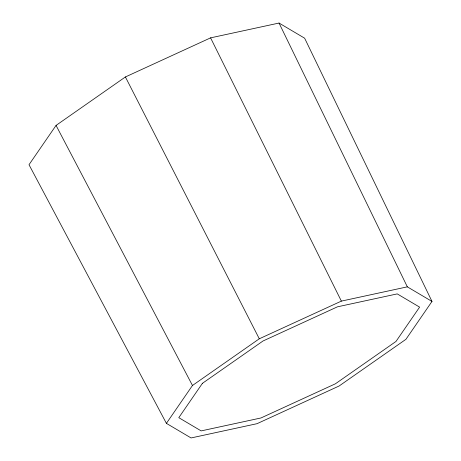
<?xml version="1.0" encoding="UTF-8"?>
<svg xmlns="http://www.w3.org/2000/svg" width="461" height="461" viewBox="0 0 461 461"><rect width="100%" height="100%" fill="white"/><g stroke="black" fill="none" stroke-linecap="round" stroke-linejoin="round"><path stroke-width="0.69" d="M56.052 125.415L29.008 164.721L166.404 423.359L191.067 437.95L257.036 423.682L339.106 386.007L405.934 339.313L431.992 301.436L304.629 38.194L279.038 23.05L210.579 37.86L125.404 76.958L56.052 125.415L192.468 385.482L166.404 423.359M192.468 385.482L259.295 338.789L341.365 301.114L407.334 286.846L431.992 301.436M125.404 76.958L259.295 338.789M210.579 37.86L341.365 301.114M279.038 23.05L407.334 286.846M202.425 383.327L178.793 417.672L201.157 430.902L260.966 417.966L335.383 383.806L395.976 341.463L419.608 307.124L397.244 293.893L337.435 306.83L263.018 340.99L202.425 383.327"/></g></svg>
